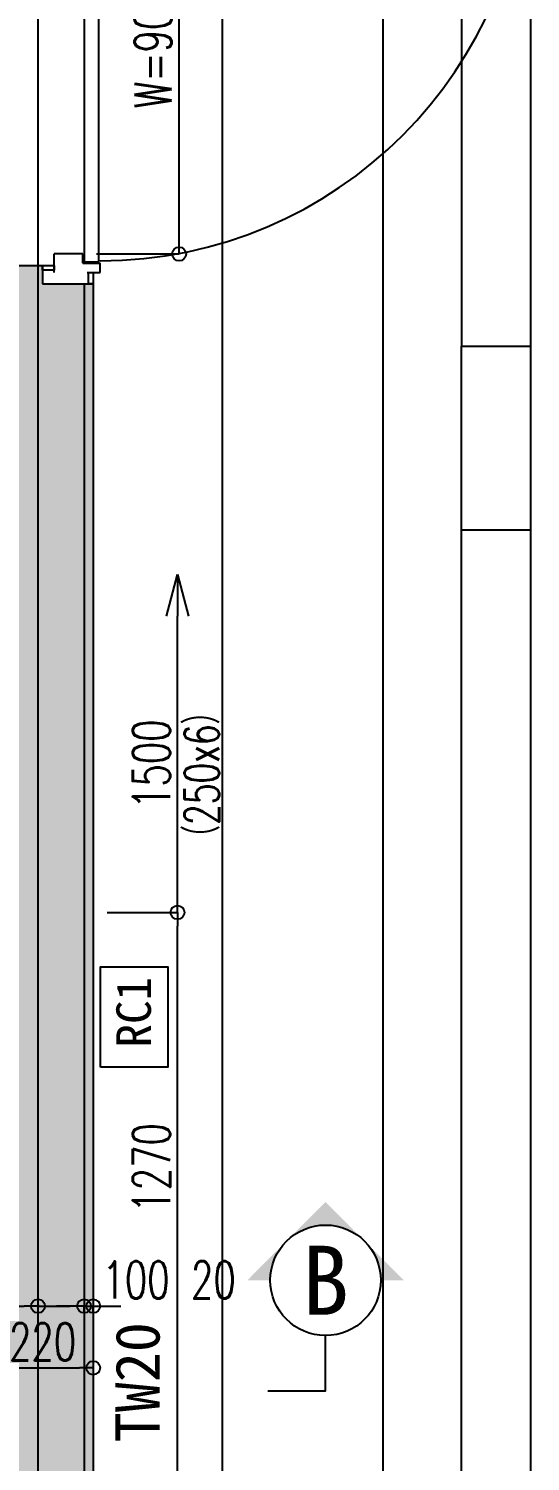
# Model space of a CAD drawing. Extents: x -229451 to 47804, y -161247 to 19812.
# Drawn here: x 15067 to 16157, y 4234 to 7345 of the extents above; entities that cross this region are included whole.
import ezdxf
from ezdxf.enums import TextEntityAlignment as Align
from ezdxf.lldxf.tags import DXFTag

# ---------------------------------------------------------------- set-up
doc = ezdxf.new("R2010")
doc.units = 0
doc.header["$LTSCALE"] = 450
doc.layers.get('0').update_dxf_attribs({"linetype": 'CONTINUOUS'})
doc.layers.get('DEFPOINTS').update_dxf_attribs({"linetype": 'CONTINUOUS'})
doc.layers.add('E0_図面枠B_OFF', color=255, linetype='CONTINUOUS', plot=False)
for name, color, linetype in [('E1_文字A', 3, 'CONTINUOUS'), ('G1_ハッチング', 251, 'CONTINUOUS'), ('H寸法', 3, 'CONTINUOUS'), ('IA_通芯', 12, 'CENTER2'), ('IB_壁芯', 2, 'CENTER2'), ('IC1_寸法', 3, 'CONTINUOUS'), ('ID1_躯体', 7, 'CONTINUOUS'), ('ID2_構造体', 8, 'HIDDEN3'), ('ID7_打放し表示', 231, 'UTILDN'), ('JA4_壁記号', 4, 'CONTINUOUS'), ('JA5_壁仕上記号', 4, 'CONTINUOUS'), ('JA7_切断記号', 241, 'CONTINUOUS'), ('JJ1_建具', 1, 'CONTINUOUS'), ('JJ2_建具枠', 3, 'CONTINUOUS'), ('JL1_金物_手摺他', 1, 'CONTINUOUS'), ('KA1_躯体見下線', 113, 'CONTINUOUS'), ('KA2_躯体見下線_梁点線', 8, 'HIDDEN3')]:
    doc.layers.add(name, color=color, linetype=linetype)
doc.styles.add('toda-A (0.7)', font='romans.shx', dxfattribs={"width": 0.7, "bigfont": 'extfont.shx'})
doc.styles.add('toda-G', font='msgothic.ttc')
tags = doc.linetypes.add('CENTER2', pattern=[2.3, 2, -0.1, 0.1, -0.1]).pattern_tags.tags
tags[10:11] = [DXFTag(74, 4), DXFTag(75, 0), DXFTag(340, '0'), DXFTag(46, 0.0), DXFTag(50, 0.0), DXFTag(44, 0.0), DXFTag(45, 0.0)]
tags[8:9] = [DXFTag(74, 4), DXFTag(75, 0), DXFTag(340, '0'), DXFTag(46, 0.0), DXFTag(50, 0.0), DXFTag(44, 0.0), DXFTag(45, 0.0)]
tags[6:7] = [DXFTag(74, 4), DXFTag(75, 0), DXFTag(340, '0'), DXFTag(46, 0.0), DXFTag(50, 0.0), DXFTag(44, 0.0), DXFTag(45, 0.0)]
tags[4:5] = [DXFTag(74, 4), DXFTag(75, 0), DXFTag(340, '0'), DXFTag(46, 0.0), DXFTag(50, 0.0), DXFTag(44, 0.0), DXFTag(45, 0.0)]
tags = doc.linetypes.add('HIDDEN3', pattern=[0.2, 0.1, -0.1]).pattern_tags.tags
tags[6:7] = [DXFTag(74, 4), DXFTag(75, 0), DXFTag(340, '0'), DXFTag(46, 0.0), DXFTag(50, 0.0), DXFTag(44, 0.0), DXFTag(45, 0.0)]
tags[4:5] = [DXFTag(74, 4), DXFTag(75, 0), DXFTag(340, '0'), DXFTag(46, 0.0), DXFTag(50, 0.0), DXFTag(44, 0.0), DXFTag(45, 0.0)]
tags = doc.linetypes.add('UTILDN', pattern='A,5e-13,[130,ltypeshp.shx,S=0.45,R=0,X=0,Y=-0.45],0,-3', length=3).pattern_tags.tags
tags[14:15] = [DXFTag(74, 4), DXFTag(75, 0), DXFTag(340, '0'), DXFTag(46, 0.0), DXFTag(50, 0.0), DXFTag(44, 0.0), DXFTag(45, 0.0)]
tags[12:13] = [DXFTag(74, 4), DXFTag(75, 0), DXFTag(340, '0'), DXFTag(46, 0.0), DXFTag(50, 0.0), DXFTag(44, 0.0), DXFTag(45, 0.0)]
doc.dimstyles.new('toda 1：30', dxfattribs={"dimscale": 30, "dimtxt": 2.7, "dimasz": 1, "dimexe": 0, "dimexo": 1, "dimgap": 0, "dimtad": 0, "dimdec": 3, "dimzin": 12, "dimdsep": 46, "dimtxsty": 'toda-A (0.7)', "dimblk": 'ORIGIN', "dimcen": 2.5, "dimclrd": 256, "dimclre": 256, "dimclrt": 7, "dimadec": 0, "dimazin": 0, "dimtfac": 1, "dimtdec": 3, "dimtix": 1, "dimtmove": 2, "dimatfit": 3, "dimldrblk": 'ORIGIN', "dimfxl": 1, "dimtvp": 0.7, "dimtolj": 1, "dimtzin": 0, "dimarcsym": 0})

# ---------------------------------------------------------------- blocks, each defined once
blk = doc.blocks.new('_Origin')
at = {"color": 0, "linetype": 'ByBlock', "lineweight": -2}
blk.add_line((0, 0), (-1, 0), dxfattribs=at)
blk.add_line((0, 0), (-1, 0), dxfattribs=at)
blk.add_circle((0, 0), 0.5, dxfattribs=at)
blk.add_circle((0, 0), 0.5, dxfattribs=at)
blk = doc.blocks.new('*D119')
at = {"layer": 'DEFPOINTS', "color": 0}
for p in [(14987.8, 4587.6), (15087.8, 4587.6), (15087.8, 4570.8)]:
    blk.add_point(p, dxfattribs=at)
at = {"layer": 'H寸法', "linetype": 'CENTER2', "lineweight": -2}
for p, q in [((14987.8, 4557.6), (14987.8, 4570.8)), ((15087.8, 4557.6), (15087.8, 4570.8))]:
    blk.add_line(p, q, dxfattribs=at)
at = {"layer": 'H寸法', "lineweight": -2}
blk.add_line((15017.8, 4570.8), (15057.8, 4570.8), dxfattribs=at)
at = {"layer": 'H寸法', "lineweight": -2, "xscale": 30, "yscale": 30, "zscale": 30, "rotation": 180}
blk.add_blockref('_Origin', (14987.8, 4570.8), dxfattribs=at)
at = {"layer": 'H寸法', "lineweight": -2, "xscale": 30, "yscale": 30, "zscale": 30}
blk.add_blockref('_Origin', (15087.8, 4570.8), dxfattribs=at)
at = {"layer": 'H寸法', "color": 7, "insert": (14890.2, 4627.5), "char_height": 81, "attachment_point": 5, "style": 'toda-A (0.7)'}
blk.add_mtext('\\A1;100', dxfattribs=at)
blk = doc.blocks.new('*D120')
at = {"layer": 'DEFPOINTS', "color": 0}
for p in [(15087.8, 4603.3), (15187.8, 4603.3), (15187.8, 4570.8)]:
    blk.add_point(p, dxfattribs=at)
at = {"layer": 'H寸法', "linetype": 'CENTER2', "lineweight": -2}
for p, q in [((15087.8, 4573.3), (15087.8, 4570.8)), ((15187.8, 4573.3), (15187.8, 4570.8))]:
    blk.add_line(p, q, dxfattribs=at)
at = {"layer": 'H寸法', "lineweight": -2}
blk.add_line((15117.8, 4570.8), (15157.8, 4570.8), dxfattribs=at)
at = {"layer": 'H寸法', "lineweight": -2, "xscale": 30, "yscale": 30, "zscale": 30, "rotation": 180}
blk.add_blockref('_Origin', (15087.8, 4570.8), dxfattribs=at)
at = {"layer": 'H寸法', "lineweight": -2, "xscale": 30, "yscale": 30, "zscale": 30}
blk.add_blockref('_Origin', (15187.8, 4570.8), dxfattribs=at)
at = {"layer": 'H寸法', "color": 7, "insert": (15300.8, 4627.5), "char_height": 81, "attachment_point": 5, "style": 'toda-A (0.7)'}
blk.add_mtext('\\A1;100', dxfattribs=at)
blk = doc.blocks.new('*D121')
at = {"layer": 'DEFPOINTS', "color": 0}
for p in [(15187.8, 4585.8), (15207.8, 4585.8), (15207.8, 4570.8)]:
    blk.add_point(p, dxfattribs=at)
at = {"layer": 'H寸法', "lineweight": -2}
for p, q in [((15157.8, 4570.8), (15127.8, 4570.8)), ((15187.8, 4570.8), (15207.8, 4570.8)), ((15237.8, 4570.8), (15267.8, 4570.8))]:
    blk.add_line(p, q, dxfattribs=at)
at = {"layer": 'H寸法', "linetype": 'CENTER2', "lineweight": -2}
for p, q in [((15187.8, 4555.8), (15187.8, 4570.8)), ((15207.8, 4555.8), (15207.8, 4570.8))]:
    blk.add_line(p, q, dxfattribs=at)
at = {"layer": 'H寸法', "lineweight": -2, "xscale": 30, "yscale": 30, "zscale": 30}
blk.add_blockref('_Origin', (15187.8, 4570.8), dxfattribs=at)
at = {"layer": 'H寸法', "lineweight": -2, "xscale": 30, "yscale": 30, "zscale": 30, "rotation": 180}
blk.add_blockref('_Origin', (15207.8, 4570.8), dxfattribs=at)
at = {"layer": 'H寸法', "color": 7, "insert": (15468.6, 4627.5), "char_height": 81, "attachment_point": 5, "style": 'toda-A (0.7)'}
blk.add_mtext('\\A1;20', dxfattribs=at)
blk = doc.blocks.new('*D122')
at = {"layer": 'DEFPOINTS', "color": 0}
for p in [(14987.8, 4484.2), (15207.8, 4484.2), (15207.8, 4436.4)]:
    blk.add_point(p, dxfattribs=at)
at = {"layer": 'H寸法', "linetype": 'CENTER2', "lineweight": -2}
for p, q in [((14987.8, 4454.2), (14987.8, 4436.4)), ((15207.8, 4454.2), (15207.8, 4436.4))]:
    blk.add_line(p, q, dxfattribs=at)
at = {"layer": 'H寸法', "lineweight": -2}
blk.add_line((15017.8, 4436.4), (15177.8, 4436.4), dxfattribs=at)
at = {"layer": 'H寸法', "lineweight": -2, "xscale": 30, "yscale": 30, "zscale": 30, "rotation": 180}
blk.add_blockref('_Origin', (14987.8, 4436.4), dxfattribs=at)
at = {"layer": 'H寸法', "lineweight": -2, "xscale": 30, "yscale": 30, "zscale": 30}
blk.add_blockref('_Origin', (15207.8, 4436.4), dxfattribs=at)
at = {"layer": 'H寸法', "color": 7, "insert": (15097.8, 4493.1), "char_height": 81, "attachment_point": 5, "style": 'toda-A (0.7)'}
blk.add_mtext('\\A1;220', dxfattribs=at)
blk = doc.blocks.new('*D134')
at = {"layer": 'DEFPOINTS', "color": 0}
for p in [(15184.8, 7755.9), (15394.3, 7755.9), (15184.8, 6855.9)]:
    blk.add_point(p, dxfattribs=at)
at = {"layer": 'IC1_寸法', "lineweight": -2}
for p, q in [((15214.8, 7755.9), (15394.3, 7755.9)), ((15394.3, 6885.9), (15394.3, 7725.9)), ((15214.8, 6855.9), (15394.3, 6855.9))]:
    blk.add_line(p, q, dxfattribs=at)
at = {"layer": 'IC1_寸法', "lineweight": -2, "xscale": 30, "yscale": 30, "zscale": 30}
for p, rotation in [((15394.3, 7755.9), 90.00000000000024), ((15394.3, 6855.9), 270.0000000000002)]:
    blk.add_blockref('_Origin', p, dxfattribs=dict(at, rotation=rotation))
at = {"layer": 'IC1_寸法', "color": 7, "insert": (15337.6, 7305.9), "char_height": 81, "attachment_point": 5, "rotation": 90, "style": 'toda-A (0.7)'}
blk.add_mtext('\\A1;W=900', dxfattribs=at)
blk = doc.blocks.new('*D288')
at = {"layer": 'DEFPOINTS', "color": 0}
for p in [(15207.8, 5425.9), (15390.9, 5425.9), (15330.1, 4155.9)]:
    blk.add_point(p, dxfattribs=at)
at = {"layer": 'H寸法', "linetype": 'CENTER2', "lineweight": -2}
for p, q in [((15237.8, 5425.9), (15390.9, 5425.9)), ((15360.1, 4155.9), (15390.9, 4155.9))]:
    blk.add_line(p, q, dxfattribs=at)
at = {"layer": 'H寸法', "lineweight": -2}
blk.add_line((15390.9, 4185.9), (15390.9, 5395.9), dxfattribs=at)
at = {"layer": 'H寸法', "lineweight": -2, "xscale": 30, "yscale": 30, "zscale": 30}
for p, rotation in [((15390.9, 5425.9), 90.00000000000017), ((15390.9, 4155.9), 270.0000000000002)]:
    blk.add_blockref('_Origin', p, dxfattribs=dict(at, rotation=rotation))
at = {"layer": 'H寸法', "color": 7, "insert": (15334.2, 4870.9), "char_height": 81, "attachment_point": 5, "rotation": 90, "style": 'toda-A (0.7)'}
blk.add_mtext('\\A1;1270', dxfattribs=at)
blk = doc.blocks.new('_Open30')
at = {"color": 0, "linetype": 'ByBlock', "lineweight": -2}
for p, q in [((-1, 0.268), (0, 0)), ((0, 0), (-1, -0.268)), ((0, 0), (-1, 0))]:
    blk.add_line(p, q, dxfattribs=at)
blk = doc.blocks.new('*D290')
at = {"layer": 'DEFPOINTS', "color": 0}
for p in [(15207.8, 6159.5), (15390.9, 6159.5), (15207.8, 5425.9)]:
    blk.add_point(p, dxfattribs=at)
at = {"layer": 'IC1_寸法', "lineweight": -2}
for p, q in [((15390.9, 5425.9), (15390.9, 6069.5)), ((15237.8, 5425.9), (15390.9, 5425.9))]:
    blk.add_line(p, q, dxfattribs=at)
at = {"layer": 'IC1_寸法', "lineweight": -2, "xscale": 90, "yscale": 90, "zscale": 90, "rotation": 90.00000000000014}
blk.add_blockref('_Open30', (15390.9, 6159.5), dxfattribs=at)
at = {"layer": 'IC1_寸法', "color": 7, "insert": (15334.2, 5747.7), "char_height": 81, "attachment_point": 5, "rotation": 90, "style": 'toda-A (0.7)'}
blk.add_mtext('\\A1;1500', dxfattribs=at)
blk = doc.blocks.new('_None')
blk = doc.blocks.new('切断記号（小）')
at = {"layer": 'JA7_切断記号', "ltscale": 10}
h = blk.add_hatch(color=256, dxfattribs=at)
h.paths.add_polyline_path([(84.9, 84.9), (169.7, 0), (120, 0, 0.198912)])
h.paths.add_polyline_path([(-84.9, 84.9), (0, 169.7), (84.9, 84.9, 0.414214)])
h.paths.add_polyline_path([(-84.9, 84.9, 0.198912), (-120, 0), (-169.7, 0)])
blk.add_circle((0, 0), 120, dxfattribs=at)
at = {"layer": 'JA7_切断記号', "style": 'toda-G'}
blk.add_attdef('切断符号（小）', text='', height=150, dxfattribs=at).set_placement((0, 0), align=Align.MIDDLE)
blk = doc.blocks.new('壁仕上記号Ｓ')
at = {"layer": 'JA5_壁仕上記号'}
blk.add_lwpolyline([(-99.3, 60.2), (82.2, 60.2), (82.2, -62.1), (-99.3, -62.1)], close=True, dxfattribs=at)
at = {"layer": 'JA5_壁仕上記号', "style": 'toda-G'}
blk.add_attdef('壁仕上符号', text='', height=135, dxfattribs=at).set_placement((0, 0), align=Align.MIDDLE)

msp = doc.modelspace()

# ---------------------------------------------------------------- hatches: boundary and pattern name
at = {"layer": 'G1_ハッチング'}
h = msp.add_hatch(color=256, dxfattribs=at)
h.paths.add_polyline_path([(16007.809, 8535.8917), (16157.2461, 8535.8917), (16157.2461, 8875.8917), (16007.809, 8875.8917), (16007.809, 9322.384), (15687.809, 9322.384), (15687.809, 8855.8917), (14922.8946, 8855.8917), (14912.809, 8844.7885), (14912.809, 8665.8917), (14952.809, 8665.8917), (14952.809, 8555.8917), (14987.809, 8555.8917), (14987.809, 7791.9949), (14997.8946, 7780.8917), (15097.809, 7780.8917), (15097.809, 7820.8917), (15207.809, 7820.8917), (15207.809, 7835.8917), (16007.809, 7835.8917)])
h.paths.add_polyline_path([(13922.809, 8665.8917), (13962.809, 8665.8917), (13962.809, 8844.7885), (13952.7234, 8855.8917), (13887.809, 8855.8917), (13887.809, 9322.384), (13687.809, 9322.384), (13687.809, 8855.8917), (10870.0266, 8855.8917), (10870.0266, 8555.8917), (11287.809, 8555.8917), (11287.809, 6955.8917), (10870.0266, 6955.8917), (10870.0266, 6755.8917), (11287.809, 6755.8917), (11287.809, 5291.9949), (11297.8946, 5280.8917), (11377.809, 5280.8917), (11377.809, 5320.8917), (11487.809, 5320.8917), (11487.809, 6755.8917), (11552.7234, 6755.8917), (11562.809, 6766.9949), (11562.809, 6845.8917), (11522.809, 6845.8917), (11522.809, 6955.8917), (11487.809, 6955.8917), (11487.809, 8555.8917), (13922.809, 8555.8917)])
h.paths.add_polyline_path([(15207.809, 6790.8917), (15097.809, 6790.8917), (15097.809, 6830.8917), (14997.8946, 6830.8917), (14987.809, 6819.7885), (14987.809, 4255.8917), (12987.809, 4255.8917), (12987.809, 6945.8061), (12976.7058, 6955.8917), (12552.809, 6955.8917), (12552.809, 6845.8917), (12512.809, 6845.8917), (12512.809, 6766.9949), (12522.8946, 6755.8917), (12787.809, 6755.8917), (12787.809, 4255.8917), (11487.809, 4255.8917), (11487.809, 4290.8917), (11377.809, 4290.8917), (11377.809, 4330.8917), (11297.8946, 4330.8917), (11287.809, 4319.7885), (11287.809, 4055.8917), (14987.809, 4055.8917), (14987.809, 3358.161), (15207.809, 3358.161)])
at = {"layer": 'JJ2_建具枠'}
h = msp.add_hatch(dxfattribs=at)
h.set_pattern_fill('ANSI37', color=256, scale=30, angle=360)
h.paths.add_polyline_path([(15097.809, 6820.8917), (15122.809, 6820.8917), (15122.809, 6830.8917), (15097.809, 6830.8917)])
h = msp.add_hatch(dxfattribs=at)
h.set_pattern_fill('ANSI37', color=256, scale=30, angle=450)
h.paths.add_polyline_path([(15207.809, 6790.8917), (15207.809, 6815.8917), (15197.809, 6815.8917), (15197.809, 6790.8917)])

# ---------------------------------------------------------------- linework, layer by layer
at = {"layer": 'E0_図面枠B_OFF'}
msp.add_lwpolyline([(10227.7201, 9322.384), (16157.2461, 9322.384), (16157.2461, 3358.161), (10227.7201, 3358.161)], close=True, dxfattribs=at)
at = {"layer": 'IA_通芯'}
msp.add_line((15487.809, 9643.2375), (15487.809, 2996.5542), dxfattribs=at)
at = {"layer": 'IB_壁芯'}
msp.add_line((15087.809, 3358.161), (15087.809, 7885.3593), dxfattribs=at)
at = {"layer": 'IC1_寸法'}
msp.add_lwpolyline([(15219.809, 7772.8917), (15187.809, 7772.8917), (15187.809, 6838.8917), (15219.809, 6838.8917)], close=True, dxfattribs=at)
at = {"layer": 'ID1_躯体'}
for p, q in [((14997.8946, 6830.8917), (15097.809, 6830.8917)), ((15097.809, 6830.8917), (15097.809, 6790.8917)), ((15097.809, 6790.8917), (15207.809, 6790.8917)), ((15207.809, 6790.8917), (15207.809, 3358.161))]:
    msp.add_line(p, q, dxfattribs=at)
at = {"layer": 'ID2_構造体'}
msp.add_line((15187.809, 6790.8917), (15187.809, 3358.161), dxfattribs=at)
at = {"layer": 'ID7_打放し表示', "ltscale": 0.1}
msp.add_line((15207.809, 6790.8917), (15207.809, 3358.161), dxfattribs=at)
at = {"layer": 'JA7_切断記号'}
msp.add_lwpolyline([(15586.9322, 4386.8559), (15712.372, 4386.8559), (15712.372, 4506.8559)], dxfattribs=at)
at = {"layer": 'JJ1_建具'}
msp.add_lwpolyline([(15222.809, 6840.8917), (15222.809, 6840.8917, 0.414213562), (15222.809, 6840.8917, 0.41389825), (16151.809, 7770.8917), (15221.809, 7770.8917)], format="xyb", dxfattribs=at)
at = {"layer": 'JJ2_建具枠'}
for p, q in [((15184.809, 6855.8917), (15122.809, 6855.8917)), ((15122.809, 6815.8917), (15122.809, 6855.8917)), ((15184.809, 6835.8917), (15184.809, 6855.8917)), ((15184.809, 6835.8917), (15222.809, 6835.8917)), ((15194.809, 6815.8917), (15222.809, 6815.8917)), ((15222.809, 6815.8917), (15222.809, 6835.8917))]:
    msp.add_line(p, q, dxfattribs=at)
for points in [[(15122.809, 6820.8917), (15097.809, 6820.8917), (15097.809, 6830.8917), (15122.809, 6830.8917)], [(15207.809, 6815.8917), (15207.809, 6790.8917), (15197.809, 6790.8917), (15197.809, 6815.8917)]]:
    msp.add_lwpolyline(points, close=True, dxfattribs=at)
at = {"layer": 'JL1_金物_手摺他', "color": 1, "linetype": 'Continuous'}
msp.add_line((16157.2461, 6255.8917), (16007.809, 6255.8917), dxfattribs=at)
at = {"layer": 'KA1_躯体見下線'}
for p, q in [((16007.809, 7855.8917), (16007.809, 6655.8917)), ((16007.809, 3358.161), (16007.809, 6655.8917)), ((16007.809, 6655.8917), (16157.2461, 6655.8917))]:
    msp.add_line(p, q, dxfattribs=at)
at = {"layer": 'KA2_躯体見下線_梁点線'}
msp.add_line((15837.809, 3358.161), (15837.809, 7855.8917), dxfattribs=at)

# ---------------------------------------------------------------- block references
at = {"layer": 'JA5_壁仕上記号'}
ref = msp.add_blockref('壁仕上記号Ｓ', (15295.4856, 5208.9689), dxfattribs=dict(at, xscale=1.2, yscale=1.2, zscale=1.2, rotation=90.0000000000002))
ref.add_attrib('壁仕上符号', 'RC1', dxfattribs={"height": 75, "rotation": 90, "style": 'toda-G'}).set_placement((15295.4856, 5208.9689), align=Align.MIDDLE)
at = {"layer": 'JA7_切断記号'}
msp.add_blockref('切断記号（小）', (15712.372, 4626.8559), dxfattribs=at).add_auto_attribs({'切断符号（小）': 'B'})

# ---------------------------------------------------------------- texts
at = {"layer": 'E1_文字A', "color": 3, "style": 'toda-A (0.7)', "width": 0.7}
msp.add_text('（250x6）', height=75, rotation=90, dxfattribs=at).set_placement((15481.0786, 5558.0532))
at = {"layer": 'JA4_壁記号', "style": 'toda-G'}
msp.add_text('TW20', height=96, rotation=90, dxfattribs=at).set_placement((15255.8962, 4405.2705), align=Align.TOP_CENTER)

# ---------------------------------------------------------------- dimensions: what is measured, and where the dimension line sits
at = {"layer": 'H寸法'}
dim = msp.add_linear_dim(base=(15390.899, 5425.8917), p1=(15330.1408, 4155.8917), p2=(15207.809, 5425.8917), angle=90, dimstyle='toda 1：30', override={"dimpost": '<>', "dimfxl": 0}, dxfattribs=at)
dim.commit()
dim.dimension.update_dxf_attribs({"geometry": '*D288', "text_midpoint": (15334.199, 4870.8714), "dimtype": 160})
for base, p1, p2, picture, middle in [((15087.809, 4570.8088), (14987.809, 4587.6368), (15087.809, 4587.6368), '*D119', (14890.1535, 4627.5088)), ((15187.809, 4570.8088), (15087.809, 4603.2527), (15187.809, 4603.2527), '*D120', (15300.8043, 4627.5088)), ((15207.809, 4570.8088), (15187.809, 4585.8088), (15207.809, 4585.8088), '*D121', (15468.5824, 4627.5088))]:
    dim = msp.add_linear_dim(base=base, p1=p1, p2=p2, dimstyle='toda 1：30', override={"dimpost": '<>', "dimfxl": 0}, dxfattribs=at)
    dim.commit()
    dim.dimension.update_dxf_attribs({"geometry": picture, "text_midpoint": middle, "dimtype": 160})
dim = msp.add_linear_dim(base=(15207.809, 4436.3801), p1=(14987.809, 4484.1949), p2=(15207.809, 4484.1949), dimstyle='toda 1：30', override={"dimpost": '<>', "dimfxl": 0}, dxfattribs=at)
dim.commit()
dim.dimension.update_dxf_attribs({"geometry": '*D122', "text_midpoint": (15097.809, 4493.0801)})
at = {"layer": 'IC1_寸法'}
dim = msp.add_linear_dim(base=(15394.2522, 7755.8917), p1=(15184.809, 6855.8917), p2=(15184.809, 7755.8917), angle=90, dimstyle='toda 1：30', override={"dimpost": 'W=<>'}, dxfattribs=at)
dim.commit()
dim.dimension.update_dxf_attribs({"geometry": '*D134', "text_midpoint": (15337.5522, 7305.8917)})
dim = msp.add_linear_dim(base=(15390.899, 6159.5382), p1=(15207.809, 5425.8917), p2=(15207.809, 6159.5382), angle=90, text='1500', dimstyle='toda 1：30', override={"dimasz": 3, "dimpost": '<>', "dimblk1": 'None', "dimblk2": 'Open30', "dimsah": 1, "dimse2": 1}, dxfattribs=at)
dim.commit()
dim.dimension.update_dxf_attribs({"geometry": '*D290', "text_midpoint": (15334.199, 5747.715)})

doc.saveas('drawing.dxf')
